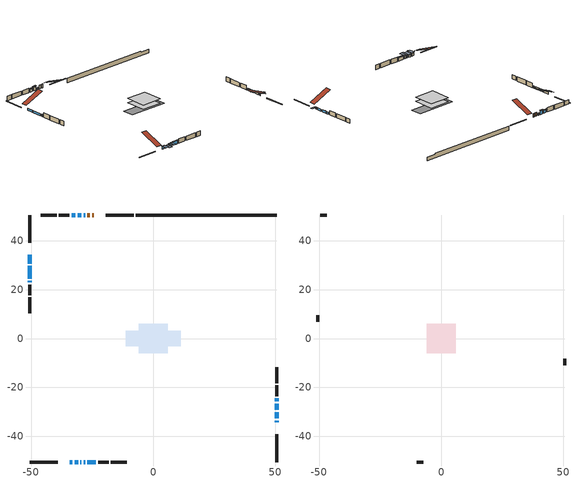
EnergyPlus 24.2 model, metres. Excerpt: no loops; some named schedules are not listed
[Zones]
conditioned space
 floor adiabatic (AdiabaticFloorConstruction): -5.94,-5.94 -5.94,5.94 5.94,5.94 5.94,-5.94 z0.92
 floor foundation (Slab1 construction): -11.3,-3.12 -11.3,3.12 11.3,3.12 11.3,-3.12 z-1.49
 wall outside (RimJoist1 construction): -8.07,50.53 -19.46,50.53 / -50.53,-50.53 -39.14,-50.53 / -50.53,50.53 -50.53,39.14 / 50.53,-50.53 50.53,-39.14 z0.92:1.22
 wall outside (AdiabaticWallConstruction 1): -24.4,50.53 -25.05,50.53 / -25.97,50.53 -26.99,50.53 z0.92:2.95
 wall outside (AdiabaticWallConstruction): 50.53,-34.19 50.53,-33.63 z0.92:1.84; -50.53,34.19 -50.53,30.64 / -50.53,29.71 -50.53,24.53 / 50.53,-32.71 50.53,-30.12 / 50.53,-29.19 50.53,-26.61 / -50.53,23.6 -50.53,22.99 / 50.53,-25.69 50.53,-24.47 / -27.92,50.53 -28.53,50.53 z0.92:2.14; -29.46,50.53 -30.93,50.53 z0.92:2.98; -31.86,50.53 -33.39,50.53 / -34.19,-50.53 -33.07,-50.53 z0.92:2.52; -32.15,-50.53 -30.75,-50.53 z0.92:2.04; -29.82,-50.53 -29.41,-50.53 / -28.48,-50.53 -27.92,-50.53 z0.92:2.6; -27,-50.53 -23.49,-50.53 z0.92:2.7
 wall outside (Wall1 construction): -34.31,50.53 -38.64,50.53 / -22.56,-50.53 -18.23,-50.53 / -50.53,22.06 -50.53,17.74 / 50.53,-23.54 50.53,-19.21 z0.92:3.36
 wall outside (Wall2 construction): -39.57,50.53 -46,50.53 / -17.3,-50.53 -10.88,-50.53 / -50.53,16.81 -50.53,10.38 / 50.53,-18.28 50.53,-11.85 z0.92:3.36
 wall foundation (FoundationWall1 construction): -7.14,50.53,-1.49 -7.14,50.53,0.92 44.76,50.53,0.92 44.76,50.53,0.4 50.53,50.53,0.4 50.53,50.53,-1.49
 window (WindowConstruction 9): 50.53,-34.19 50.53,-33.64 z0.92:1.83
 window (WindowConstruction 5): -50.53,34.19 -50.53,30.64 z0.92:2.14
 window (WindowConstruction 6): -50.53,29.71 -50.53,24.53 z0.92:2.14
 window (WindowConstruction 7): 50.53,-32.71 50.53,-30.12 z0.92:2.14
 window (WindowConstruction 8): 50.53,-29.19 50.53,-26.62 z0.92:2.14
 window (WindowConstruction 12): -50.53,23.6 -50.53,22.99 z0.92:2.14
 window (WindowConstruction 13): 50.53,-25.69 50.53,-24.47 z0.92:2.14
 window (WindowConstruction 14): -27.92,50.53 -28.53,50.53 z0.92:2.14
 window (WindowConstruction): -29.46,50.53 -30.93,50.53 z0.92:2.98
 window (WindowConstruction 1): -31.86,50.53 -33.38,50.53 z0.92:2.52
 window (WindowConstruction 2): -34.19,-50.53 -33.07,-50.53 z0.92:2.52
 window (WindowConstruction 3): -32.15,-50.53 -30.75,-50.53 z0.92:2.04
 window (WindowConstruction 10): -29.82,-50.53 -29.41,-50.53 z0.92:2.6
 window (WindowConstruction 11): -28.48,-50.53 -27.92,-50.53 z0.92:2.6
 window (WindowConstruction 4): -26.99,-50.53 -23.49,-50.53 z0.92:2.7
 door (Door): -24.4,50.53 -25.04,50.53 z0.92:2.95
 door (Door 1): -25.97,50.53 -26.99,50.53 z0.92:2.95
 ceiling adiabatic (AdiabaticFloorConstruction): 5.94,-5.94 5.94,5.94 -5.94,5.94 -5.94,-5.94 z0.92
attic - vented
 floor to conditioned space (Floor1 construction Reversed): -5.94,-5.94 -5.94,5.94 5.94,5.94 5.94,-5.94 z3.36
 wall outside (Wall3 construction): -46.93,50.53 -49.6,50.53 / -9.95,-50.53 -7.27,-50.53 / -50.53,9.45 -50.53,6.77 / 50.53,-10.93 50.53,-8.25 z0.92:3.36
 roof outside (Roof1 construction): -23.48,50.53,3.36 -23.48,39.13,8.11 -20.39,39.13,8.11 -20.39,50.53,3.36; -35.12,-50.53,3.36 -35.12,-39.13,8.11 -38.21,-39.13,8.11 -38.21,-50.53,3.36; -50.53,35.12,3.36 -39.13,35.12,8.11 -39.13,38.21,8.11 -50.53,38.21,3.36; 50.53,-35.12,3.36 39.13,-35.12,8.11 39.13,-38.21,8.11 50.53,-38.21,3.36
shading: 50.53,-33.34 50.53,-34.49 53.58,-34.49 53.58,-33.34 z2.13; -31.23,50.53 -29.16,50.53 -29.16,51.14 -31.23,51.14 z3.28; -33.68,50.53 -31.56,50.53 -31.56,51.14 -33.68,51.14 z2.82; -32.78,-50.53 -34.49,-50.53 -34.49,-53.88 -32.78,-53.88 z2.82; -30.45,-50.53 -32.44,-50.53 -32.44,-53.88 -30.45,-53.88 z2.34; -29.11,-50.53 -30.12,-50.53 -30.12,-53.88 -29.11,-53.88 z2.9; -27.63,-50.53 -28.78,-50.53 -28.78,-53.88 -27.63,-53.88 z2.9; -23.19,-50.53 -27.29,-50.53 -27.29,-51.14 -23.19,-51.14 z3
[Building]
Building 1: Terrain=Suburbs
[Site:Location]
Ottawa Intl AP_ON: Latitude {deg}=45.32; Longitude {deg}=-75.67; Time Zone {hr}=-5; Elevation {m}=115; Keep Site Location Information=Yes
[Site:GroundTemperature:Shallow]
1.18808, -1.19398, -1.38475, -0.254337, 4.28362, 8.80044, 12.7163, 15.1969, 15.4076, 13.3901, 9.57408, 5.19582
[Site:WaterMainsTemperature]
Calculation Method=Schedule; Temperature Schedule=mains temperature schedule
[Material] Roughness=Rough; Thermal Absorptance=0.9
Name | Thickness {m} | Conductivity {W/m-K} | Density {kg/m3} | Specific Heat {J/kg-K} | Solar Absorptance | Visible Absorptance
asphalt or fiberglass shingles | 0.00635 | 0.162714 | 1121.4 | 1465.45 | 0.4 | 0.4
ceiling loosefill ins | 0.0846667 | 0.0480833 | 16.02 | 1046.75 | 0.7 | 0.7
ceiling stud and cavity | 0.1397 | 0.0845812 | 65.682 | 1177.47 | 0.7 | 0.7
concrete 4.0 in. | 0.1016 | 1.803125 | 2242.8 | 837.4 | 0.7 | 0.7
concrete 8.0 in. | 0.2032 | 1.803125 | 2242.8 | 837.4 | 0.7 | 0.7
door material | 0.04445 | 0.053851 | 512.64 | 1214.23 | 0.7 | 0.7
exterior vertical ins | 0.0136659 | 0.029427 | 32.04 | 1214.23 | 0.7 | 0.7
floor covering | 0.0127 | 0.0433444 | 54.468 | 1339.84 | 0.6 | 0.6
floor rigid ins; wall rigid ins 1 | 0.512978 | 0.029427 | 32.04 | 1214.23 | 0.7 | 0.7
floor stud and cavity | 0.1397 | 1.75129 | 37.0049 | 1207.88 | 0.7 | 0.7
furniture material conditioned space 1 | 0.1524 | 0.115458 | 640.8 | 1214.23 | 0.6 | 0.6
gypsum board | 0.0127 | 0.160291 | 801 | 837.4 | 0.6 | 0.6
gypsum board 1 | 0.0127 | 0.160291 | 801 | 837.4 | 0.7 | 0.7
osb sheathing 0.5 in. | 0.0127 | 0.115458 | 512.64 | 1214.23 | 0.7 | 0.7
osb sheathing 0.75 in. | 0.01905 | 0.115458 | 512.64 | 1214.23 | 0.7 | 0.7
osb sheathing 2.0 in. | 0.0508 | 0.115458 | 512.64 | 1214.23 | 0.7 | 0.7
rim joist rigid ins; wall rigid ins | 0.051816 | 0.029427 | 32.04 | 1214.23 | 0.7 | 0.7
rim joist stud and cavity | 0.0508 | 0.0344034 | 125.044 | 1163.47 | 0.6 | 0.6
wall stud and cavity | 0.1397 | 0.0828166 | 139.0536 | 1170.24 | 0.7 | 0.7
wall stud and cavity 1 | 0.1397 | 0.144515 | 139.0536 | 1170.24 | 0.7 | 0.7
wall stud and cavity 2 | 0.0889 | 6.1454 | 50.32683 | 1063.81 | 0.6 | 0.6
wall stud and cavity 3 | 0.0889 | 0.380278 | 52.3479 | 1209.89 | 0.7 | 0.7
wall stud and cavity 4 | 0.0889 | 0.391764 | 83.0341 | 1211.67 | 0.7 | 0.7
wood siding | 0.0254 | 0.102417 | 544.68 | 1172.36 | 0.4 | 0.4
wood siding 1 | 0.00254 | 0.102417 | 544.68 | 1172.36 | 0.4 | 0.4
wood siding 2; wood siding 3; wood siding 4 | 0.0254 | 0.102417 | 544.68 | 1172.36 | 0.7 | 0.7
[WindowMaterial:SimpleGlazingSystem]
Name | U-Factor {W/m2-K} | Solar Heat Gain Coefficient
WindowMaterial | 1.82888 | 0.38
WindowMaterial 1 | 2.91168 | 0.63
WindowMaterial 10 | 2.96789 | 0.62
WindowMaterial 11 | 3.01842 | 0.5
WindowMaterial 2 | 2.92814 | 0.61
WindowMaterial 3 | 2.93325 | 0.6
WindowMaterial 4 | 2.88102 | 0.68
WindowMaterial 5 | 2.918492 | 0.63
WindowMaterial 6 | 2.90089 | 0.65
WindowMaterial 7 | 2.90203 | 0.65
WindowMaterial 8 | 2.986628 | 0.6
WindowMaterial 9 | 3.15015 | 0.45
[Construction]
AdiabaticFloorConstruction: floor stud and cavity, floor rigid ins, osb sheathing 0.75 in., floor covering
AdiabaticWallConstruction: wood siding 3, wall rigid ins 1, wall stud and cavity 3, gypsum board
AdiabaticWallConstruction 1: wood siding 4, wall rigid ins 1, wall stud and cavity 3, gypsum board
Door; Door 1: door material
Floor1 construction Reversed: gypsum board, ceiling stud and cavity, ceiling loosefill ins
FoundationWall1 construction: concrete 8.0 in., gypsum board 1
furniture construction conditioned space 1: furniture material conditioned space 1
PartitionWallConstruction: gypsum board, wall stud and cavity 4, gypsum board
RimJoist1 construction: wood siding 2, rim joist rigid ins, osb sheathing 2.0 in., rim joist stud and cavity
Roof1 construction: asphalt or fiberglass shingles
Slab1 construction: concrete 4.0 in.
Wall1 construction: wood siding, osb sheathing 0.5 in., wall stud and cavity, gypsum board
Wall2 construction: wood siding, wall rigid ins, osb sheathing 0.5 in., wall stud and cavity 1, gypsum board
Wall3 construction: wood siding 1, wall stud and cavity 2
WindowConstruction: WindowMaterial
WindowConstruction 1: WindowMaterial 1
WindowConstruction 10: WindowMaterial 9
WindowConstruction 11: WindowMaterial 10
WindowConstruction 12; WindowConstruction 13; WindowConstruction 14: WindowMaterial 11
WindowConstruction 2: WindowMaterial 2
WindowConstruction 3: WindowMaterial 3
WindowConstruction 4: WindowMaterial 4
WindowConstruction 5: WindowMaterial 5
WindowConstruction 6; WindowConstruction 7: WindowMaterial 6
WindowConstruction 8: WindowMaterial 7
WindowConstruction 9: WindowMaterial 8
[Zone] Multiplier=1; Part of Total Floor Area=Yes
Name | Volume {m3}
attic - vented | 107.223
conditioned space | 721.5
[Space]
Name | Zone | Volume {m3}
attic - vented 1 | attic - vented | 107.223
conditioned space 1 | conditioned space | 721.5
[ZoneInfiltration:EffectiveLeakageArea]
infil attic - vented 1: Zone or Space=attic - vented 1; Schedule=Always On Discrete; Effective Air Leakage Area {cm2}=5933.05; Stack Coefficient=0.000500009; Wind Coefficient=1.51081e-05
[ZoneMixing]
whole house fan mix: Zone or Space=attic - vented; Schedule=Always On Continuous; Design Flow Rate Calculation Method=Flow/Zone; Design Flow Rate {m3/s}=0; Source Zone or Space=conditioned space
[SurfaceProperty:ExposedFoundationPerimeter]
Slab1: Exposed Perimeter Calculation Method=TotalExposedPerimeter; Total Exposed Perimeter {m}=57.668
[InternalMass] Zone or ZoneList=conditioned space; Space or SpaceList=conditioned space 1
Name | Construction | Surface Area {m2}
furniture mass conditioned space 1 | furniture construction conditioned space 1 | 112.724
partition wall mass | PartitionWallConstruction | 281.81
[Lights]
interior lighting: Zone or ZoneList or Space or SpaceList=conditioned space 1; Schedule=interior lighting schedule; Design Level Calculation Method=LightingLevel; Lighting Level {W}=343.2; Return Air Fraction=0; Fraction Radiant=0.6; Fraction Visible=0.2; Fraction Replaceable=1
[People]
occupants: Zone or ZoneList or Space or SpaceList=conditioned space 1; Number of People Schedule=occupants schedule; Number of People Calculation Method=People; Number of People=3; Fraction Radiant=0.314171; Sensible Heat Fraction=0.56303; Activity Level Schedule=occupants activity schedule; Carbon Dioxide Generation Rate {m3/s-W}=0; Enable ASHRAE 55 Comfort Warnings=No; Mean Radiant Temperature Calculation Type=EnclosureAveraged
[ElectricEquipment] Zone or ZoneList or Space or SpaceList=conditioned space 1; Design Level Calculation Method=EquipmentLevel
Name | Schedule | Design Level {W} | Fraction Latent | Fraction Radiant | Fraction Lost
clothes dryer | clothes dryer schedule | 140.772 | 0.015 | 0.081 | 0.85
clothes washer | clothes washer schedule | 32.1985 | 0.03 | 0.162 | 0.7
cooking range | cooking range schedule | 215.147 | 0.08 | 0.432 | 0.2
dishwasher | dishwasher schedule | 66.8632 | 0.3 | 0.18 | 0.4
fridge | fridge schedule | 72.9452 | 0 | 0.6 | 0
mech vent house fan | mech vent house fan schedule | 0 | 0 | 0 | 1
mech vent house fan cfis | mech vent house fan cfis schedule | 0 | 0 | 0 | 0
misc plug loads | misc plug loads schedule | 494.7 | 0.045 | 0.513 | 0.1
whole house fan | Always On Discrete | 0 | 0 | 0 | 1
[OtherEquipment] Zone or ZoneList or Space or SpaceList=conditioned space 1; Design Level Calculation Method=EquipmentLevel
Name | Fuel Type | Schedule | Design Level {W} | Fraction Latent | Fraction Radiant | Fraction Lost
clothes dryer 1 | Electricity | clothes dryer schedule | 0 | 0.015 | 0.081 | 0.85
cooking range 1 | Electricity | cooking range schedule | 0 | 0.08 | 0.432 | 0.2
general water use latent | None | general water use schedule | 62.594 | 1 | 0 | 0
general water use sensible | None | general water use schedule | -61.6891 | 0 | 0.6 | 0
mech vent house fan latent load | None | Always On Discrete | 0 | 1 | 0 | 0
mech vent house fan sensible load | None | Always On Discrete | 0 | 0 | 0 | 0
water heater energy adjustment1 | Electricity | Always On Discrete | 0.01 | 0 | 0 | 1
[ZoneInfiltration:DesignFlowRate] Zone or ZoneList or Space or SpaceList=conditioned space 1; Schedule=Always On Discrete; Design Flow Rate Calculation Method=Flow/Zone; Design Flow Rate {m3/s}=0
infil flow; natural vent flow; whole house fan flow
[Foundation:Kiva]
Foundation Kiva 1: Initial Indoor Air Temperature {C}=18; Wall Height Above Grade {m}=0.919978; Wall Depth Below Slab {m}=0.2032; Custom Block Material Name 1=exterior vertical ins; Custom Block Depth 1 {m}=2.40999; Custom Block X Position 1 {m}=0.2159; Custom Block Z Position 1 {m}=0
[Foundation:Kiva:Settings]
Soil Conductivity {W/m-K}=0.849921; Soil Density {kg/m3}=1842.3; Soil Specific Heat {J/kg-K}=418.7; Ground Solar Absorptivity=0.9; Ground Thermal Absorptivity=0.9; Ground Surface Roughness {m}=0.03; Far-Field Width {m}=40; Deep-Ground Boundary Condition=ZeroFlux; Deep-Ground Depth {m}=40; Minimum Cell Dimension {m}=0.2; Maximum Cell Growth Coefficient=3; Simulation Timestep=Timestep
[Exterior:Lights]
exterior lighting: Schedule=exterior lighting schedule; Design Level {W}=75.6
[Schedule:Constant]
Name | Hourly Value
Always On Continuous; mech vent house fan schedule; mech vent house fan cfis schedule; Always On Discrete | 1
occupants activity schedule | 117.228
fridge schedule | 0
[Schedule:Week:Daily]
interior lighting schedule Week Rule - Jan1-Jan27: interior lighting schedule day, interior lighting schedule day, interior lighting schedule day, interior lighting schedule day, interior lighting schedule day, interior lighting schedule day, interior lighting schedule day, interior lighting schedule default day, interior lighting schedule default day, interior lighting schedule default day, interior lighting schedule default day, interior lighting schedule default day
interior lighting schedule Week Rule - Jan28-Feb3: interior lighting schedule day, interior lighting schedule day, interior lighting schedule day, interior lighting schedule day, interior lighting schedule day 1, interior lighting schedule day 1, interior lighting schedule day 1, interior lighting schedule default day, interior lighting schedule default day, interior lighting schedule default day, interior lighting schedule default day, interior lighting schedule default day
interior lighting schedule Week Rule - Feb4-Feb24: interior lighting schedule day 1, interior lighting schedule day 1, interior lighting schedule day 1, interior lighting schedule day 1, interior lighting schedule day 1, interior lighting schedule day 1, interior lighting schedule day 1, interior lighting schedule default day, interior lighting schedule default day, interior lighting schedule default day, interior lighting schedule default day, interior lighting schedule default day
interior lighting schedule Week Rule - Feb25-Mar3: interior lighting schedule day 1, interior lighting schedule day 1, interior lighting schedule day 1, interior lighting schedule day 1, interior lighting schedule day 2, interior lighting schedule day 2, interior lighting schedule day 2, interior lighting schedule default day, interior lighting schedule default day, interior lighting schedule default day, interior lighting schedule default day, interior lighting schedule default day
interior lighting schedule Week Rule - Mar4-Mar31: interior lighting schedule day 2, interior lighting schedule day 2, interior lighting schedule day 2, interior lighting schedule day 2, interior lighting schedule day 2, interior lighting schedule day 2, interior lighting schedule day 2, interior lighting schedule default day, interior lighting schedule default day, interior lighting schedule default day, interior lighting schedule default day, interior lighting schedule default day
interior lighting schedule Week Rule - Apr1-Apr28: interior lighting schedule day 3, interior lighting schedule day 3, interior lighting schedule day 3, interior lighting schedule day 3, interior lighting schedule day 3, interior lighting schedule day 3, interior lighting schedule day 3, interior lighting schedule default day, interior lighting schedule default day, interior lighting schedule default day, interior lighting schedule default day, interior lighting schedule default day
interior lighting schedule Week Rule - Apr29-May5: interior lighting schedule day 3, interior lighting schedule day 3, interior lighting schedule day 4, interior lighting schedule day 4, interior lighting schedule day 4, interior lighting schedule day 4, interior lighting schedule day 4, interior lighting schedule default day, interior lighting schedule default day, interior lighting schedule default day, interior lighting schedule default day, interior lighting schedule default day
interior lighting schedule Week Rule - May6-May26: interior lighting schedule day 4, interior lighting schedule day 4, interior lighting schedule day 4, interior lighting schedule day 4, interior lighting schedule day 4, interior lighting schedule day 4, interior lighting schedule day 4, interior lighting schedule default day, interior lighting schedule default day, interior lighting schedule default day, interior lighting schedule default day, interior lighting schedule default day
interior lighting schedule Week Rule - May27-Jun2: interior lighting schedule day 4, interior lighting schedule day 4, interior lighting schedule day 4, interior lighting schedule day 4, interior lighting schedule day 4, interior lighting schedule day 5, interior lighting schedule day 5, interior lighting schedule default day, interior lighting schedule default day, interior lighting schedule default day, interior lighting schedule default day, interior lighting schedule default day
interior lighting schedule Week Rule - Jun3-Jun30: interior lighting schedule day 5, interior lighting schedule day 5, interior lighting schedule day 5, interior lighting schedule day 5, interior lighting schedule day 5, interior lighting schedule day 5, interior lighting schedule day 5, interior lighting schedule default day, interior lighting schedule default day, interior lighting schedule default day, interior lighting schedule default day, interior lighting schedule default day
interior lighting schedule Week Rule - Jul1-Jul28: interior lighting schedule day 6, interior lighting schedule day 6, interior lighting schedule day 6, interior lighting schedule day 6, interior lighting schedule day 6, interior lighting schedule day 6, interior lighting schedule day 6, interior lighting schedule default day, interior lighting schedule default day, interior lighting schedule default day, interior lighting schedule default day, interior lighting schedule default day
interior lighting schedule Week Rule - Jul29-Aug4: interior lighting schedule day 6, interior lighting schedule day 6, interior lighting schedule day 6, interior lighting schedule day 7, interior lighting schedule day 7, interior lighting schedule day 7, interior lighting schedule day 7, interior lighting schedule default day, interior lighting schedule default day, interior lighting schedule default day, interior lighting schedule default day, interior lighting schedule default day
interior lighting schedule Week Rule - Aug5-Aug25: interior lighting schedule day 7, interior lighting schedule day 7, interior lighting schedule day 7, interior lighting schedule day 7, interior lighting schedule day 7, interior lighting schedule day 7, interior lighting schedule day 7, interior lighting schedule default day, interior lighting schedule default day, interior lighting schedule default day, interior lighting schedule default day, interior lighting schedule default day
interior lighting schedule Week Rule - Aug26-Sep1: interior lighting schedule day 7, interior lighting schedule day 7, interior lighting schedule day 7, interior lighting schedule day 7, interior lighting schedule day 7, interior lighting schedule day 7, interior lighting schedule day 8, interior lighting schedule default day, interior lighting schedule default day, interior lighting schedule default day, interior lighting schedule default day, interior lighting schedule default day
interior lighting schedule Week Rule - Sep2-Sep29: interior lighting schedule day 8, interior lighting schedule day 8, interior lighting schedule day 8, interior lighting schedule day 8, interior lighting schedule day 8, interior lighting schedule day 8, interior lighting schedule day 8, interior lighting schedule default day, interior lighting schedule default day, interior lighting schedule default day, interior lighting schedule default day, interior lighting schedule default day
interior lighting schedule Week Rule - Sep30-Oct6: interior lighting schedule day 8, interior lighting schedule day 9, interior lighting schedule day 9, interior lighting schedule day 9, interior lighting schedule day 9, interior lighting schedule day 9, interior lighting schedule day 9, interior lighting schedule default day, interior lighting schedule default day, interior lighting schedule default day, interior lighting schedule default day, interior lighting schedule default day
interior lighting schedule Week Rule - Oct7-Oct27: interior lighting schedule day 9, interior lighting schedule day 9, interior lighting schedule day 9, interior lighting schedule day 9, interior lighting schedule day 9, interior lighting schedule day 9, interior lighting schedule day 9, interior lighting schedule default day, interior lighting schedule default day, interior lighting schedule default day, interior lighting schedule default day, interior lighting schedule default day
interior lighting schedule Week Rule - Oct28-Nov3: interior lighting schedule day 9, interior lighting schedule day 9, interior lighting schedule day 9, interior lighting schedule day 9, interior lighting schedule day 10, interior lighting schedule day 10, interior lighting schedule day 10, interior lighting schedule default day, interior lighting schedule default day, interior lighting schedule default day, interior lighting schedule default day, interior lighting schedule default day
interior lighting schedule Week Rule - Nov4-Nov24: interior lighting schedule day 10, interior lighting schedule day 10, interior lighting schedule day 10, interior lighting schedule day 10, interior lighting schedule day 10, interior lighting schedule day 10, interior lighting schedule day 10, interior lighting schedule default day, interior lighting schedule default day, interior lighting schedule default day, interior lighting schedule default day, interior lighting schedule default day
interior lighting schedule Week Rule - Nov25-Dec1: interior lighting schedule day 10, interior lighting schedule day 10, interior lighting schedule day 10, interior lighting schedule day 10, interior lighting schedule day 10, interior lighting schedule day 10, interior lighting schedule day 11, interior lighting schedule default day, interior lighting schedule default day, interior lighting schedule default day, interior lighting schedule default day, interior lighting schedule default day
interior lighting schedule Week Rule - Dec2-Dec31: interior lighting schedule day 11, interior lighting schedule day 11, interior lighting schedule day 11, interior lighting schedule day 11, interior lighting schedule day 11, interior lighting schedule day 11, interior lighting schedule day 11, interior lighting schedule default day, interior lighting schedule default day, interior lighting schedule default day, interior lighting schedule default day, interior lighting schedule default day
occupants schedule Week Rule - Jan1-Dec31: occupants schedule day, occupants schedule day, occupants schedule day, occupants schedule day, occupants schedule day, occupants schedule day, occupants schedule day, occupants schedule default day, occupants schedule default day, occupants schedule default day, occupants schedule default day, occupants schedule default day
clothes dryer schedule Week Rule - Jan1-Dec31: clothes dryer schedule day, clothes dryer schedule day, clothes dryer schedule day, clothes dryer schedule day, clothes dryer schedule day, clothes dryer schedule day, clothes dryer schedule day, clothes dryer schedule default day, clothes dryer schedule default day, clothes dryer schedule default day, clothes dryer schedule default day, clothes dryer schedule default day
clothes washer schedule Week Rule - Jan1-Dec31: clothes washer schedule day, clothes washer schedule day, clothes washer schedule day, clothes washer schedule day, clothes washer schedule day, clothes washer schedule day, clothes washer schedule day, clothes washer schedule default day, clothes washer schedule default day, clothes washer schedule default day, clothes washer schedule default day, clothes washer schedule default day
cooking range schedule Week Rule - Jan1-Dec31: cooking range schedule day, cooking range schedule day, cooking range schedule day, cooking range schedule day, cooking range schedule day, cooking range schedule day, cooking range schedule day, cooking range schedule default day, cooking range schedule default day, cooking range schedule default day, cooking range schedule default day, cooking range schedule default day
dishwasher schedule Week Rule - Jan1-Dec31: dishwasher schedule day, dishwasher schedule day, dishwasher schedule day, dishwasher schedule day, dishwasher schedule day, dishwasher schedule day, dishwasher schedule day, dishwasher schedule default day, dishwasher schedule default day, dishwasher schedule default day, dishwasher schedule default day, dishwasher schedule default day
misc plug loads schedule Week Rule - Jan1-Dec31: misc plug loads schedule day, misc plug loads schedule day, misc plug loads schedule day, misc plug loads schedule day, misc plug loads schedule day, misc plug loads schedule day, misc plug loads schedule day, misc plug loads schedule default day, misc plug loads schedule default day, misc plug loads schedule default day, misc plug loads schedule default day, misc plug loads schedule default day
general water use schedule Week Rule - Jan1-Dec31: general water use schedule day, general water use schedule day, general water use schedule day, general water use schedule day, general water use schedule day, general water use schedule day, general water use schedule day, general water use schedule default day, general water use schedule default day, general water use schedule default day, general water use schedule default day, general water use schedule default day
exterior lighting schedule Week Rule - Jan1-Jan27: exterior lighting schedule day, exterior lighting schedule day, exterior lighting schedule day, exterior lighting schedule day, exterior lighting schedule day, exterior lighting schedule day, exterior lighting schedule day, exterior lighting schedule default day, exterior lighting schedule default day, exterior lighting schedule default day, exterior lighting schedule default day, exterior lighting schedule default day
exterior lighting schedule Week Rule - Jan28-Feb3: exterior lighting schedule day, exterior lighting schedule day, exterior lighting schedule day, exterior lighting schedule day, exterior lighting schedule day 1, exterior lighting schedule day 1, exterior lighting schedule day 1, exterior lighting schedule default day, exterior lighting schedule default day, exterior lighting schedule default day, exterior lighting schedule default day, exterior lighting schedule default day
exterior lighting schedule Week Rule - Feb4-Feb24: exterior lighting schedule day 1, exterior lighting schedule day 1, exterior lighting schedule day 1, exterior lighting schedule day 1, exterior lighting schedule day 1, exterior lighting schedule day 1, exterior lighting schedule day 1, exterior lighting schedule default day, exterior lighting schedule default day, exterior lighting schedule default day, exterior lighting schedule default day, exterior lighting schedule default day
exterior lighting schedule Week Rule - Feb25-Mar3: exterior lighting schedule day 1, exterior lighting schedule day 1, exterior lighting schedule day 1, exterior lighting schedule day 1, exterior lighting schedule day 2, exterior lighting schedule day 2, exterior lighting schedule day 2, exterior lighting schedule default day, exterior lighting schedule default day, exterior lighting schedule default day, exterior lighting schedule default day, exterior lighting schedule default day
exterior lighting schedule Week Rule - Mar4-Mar31: exterior lighting schedule day 2, exterior lighting schedule day 2, exterior lighting schedule day 2, exterior lighting schedule day 2, exterior lighting schedule day 2, exterior lighting schedule day 2, exterior lighting schedule day 2, exterior lighting schedule default day, exterior lighting schedule default day, exterior lighting schedule default day, exterior lighting schedule default day, exterior lighting schedule default day
exterior lighting schedule Week Rule - Apr1-Apr28: exterior lighting schedule day 3, exterior lighting schedule day 3, exterior lighting schedule day 3, exterior lighting schedule day 3, exterior lighting schedule day 3, exterior lighting schedule day 3, exterior lighting schedule day 3, exterior lighting schedule default day, exterior lighting schedule default day, exterior lighting schedule default day, exterior lighting schedule default day, exterior lighting schedule default day
exterior lighting schedule Week Rule - Apr29-May5: exterior lighting schedule day 3, exterior lighting schedule day 3, exterior lighting schedule day 4, exterior lighting schedule day 4, exterior lighting schedule day 4, exterior lighting schedule day 4, exterior lighting schedule day 4, exterior lighting schedule default day, exterior lighting schedule default day, exterior lighting schedule default day, exterior lighting schedule default day, exterior lighting schedule default day
exterior lighting schedule Week Rule - May6-May26: exterior lighting schedule day 4, exterior lighting schedule day 4, exterior lighting schedule day 4, exterior lighting schedule day 4, exterior lighting schedule day 4, exterior lighting schedule day 4, exterior lighting schedule day 4, exterior lighting schedule default day, exterior lighting schedule default day, exterior lighting schedule default day, exterior lighting schedule default day, exterior lighting schedule default day
exterior lighting schedule Week Rule - May27-Jun2: exterior lighting schedule day 4, exterior lighting schedule day 4, exterior lighting schedule day 4, exterior lighting schedule day 4, exterior lighting schedule day 4, exterior lighting schedule day 5, exterior lighting schedule day 5, exterior lighting schedule default day, exterior lighting schedule default day, exterior lighting schedule default day, exterior lighting schedule default day, exterior lighting schedule default day
exterior lighting schedule Week Rule - Jun3-Jun30: exterior lighting schedule day 5, exterior lighting schedule day 5, exterior lighting schedule day 5, exterior lighting schedule day 5, exterior lighting schedule day 5, exterior lighting schedule day 5, exterior lighting schedule day 5, exterior lighting schedule default day, exterior lighting schedule default day, exterior lighting schedule default day, exterior lighting schedule default day, exterior lighting schedule default day
exterior lighting schedule Week Rule - Jul1-Jul28: exterior lighting schedule day 6, exterior lighting schedule day 6, exterior lighting schedule day 6, exterior lighting schedule day 6, exterior lighting schedule day 6, exterior lighting schedule day 6, exterior lighting schedule day 6, exterior lighting schedule default day, exterior lighting schedule default day, exterior lighting schedule default day, exterior lighting schedule default day, exterior lighting schedule default day
exterior lighting schedule Week Rule - Jul29-Aug4: exterior lighting schedule day 6, exterior lighting schedule day 6, exterior lighting schedule day 6, exterior lighting schedule day 7, exterior lighting schedule day 7, exterior lighting schedule day 7, exterior lighting schedule day 7, exterior lighting schedule default day, exterior lighting schedule default day, exterior lighting schedule default day, exterior lighting schedule default day, exterior lighting schedule default day
exterior lighting schedule Week Rule - Aug5-Aug25: exterior lighting schedule day 7, exterior lighting schedule day 7, exterior lighting schedule day 7, exterior lighting schedule day 7, exterior lighting schedule day 7, exterior lighting schedule day 7, exterior lighting schedule day 7, exterior lighting schedule default day, exterior lighting schedule default day, exterior lighting schedule default day, exterior lighting schedule default day, exterior lighting schedule default day
exterior lighting schedule Week Rule - Aug26-Sep1: exterior lighting schedule day 7, exterior lighting schedule day 7, exterior lighting schedule day 7, exterior lighting schedule day 7, exterior lighting schedule day 7, exterior lighting schedule day 7, exterior lighting schedule day 8, exterior lighting schedule default day, exterior lighting schedule default day, exterior lighting schedule default day, exterior lighting schedule default day, exterior lighting schedule default day
exterior lighting schedule Week Rule - Sep2-Sep29: exterior lighting schedule day 8, exterior lighting schedule day 8, exterior lighting schedule day 8, exterior lighting schedule day 8, exterior lighting schedule day 8, exterior lighting schedule day 8, exterior lighting schedule day 8, exterior lighting schedule default day, exterior lighting schedule default day, exterior lighting schedule default day, exterior lighting schedule default day, exterior lighting schedule default day
exterior lighting schedule Week Rule - Sep30-Oct6: exterior lighting schedule day 8, exterior lighting schedule day 9, exterior lighting schedule day 9, exterior lighting schedule day 9, exterior lighting schedule day 9, exterior lighting schedule day 9, exterior lighting schedule day 9, exterior lighting schedule default day, exterior lighting schedule default day, exterior lighting schedule default day, exterior lighting schedule default day, exterior lighting schedule default day
exterior lighting schedule Week Rule - Oct7-Oct27: exterior lighting schedule day 9, exterior lighting schedule day 9, exterior lighting schedule day 9, exterior lighting schedule day 9, exterior lighting schedule day 9, exterior lighting schedule day 9, exterior lighting schedule day 9, exterior lighting schedule default day, exterior lighting schedule default day, exterior lighting schedule default day, exterior lighting schedule default day, exterior lighting schedule default day
exterior lighting schedule Week Rule - Oct28-Nov3: exterior lighting schedule day 9, exterior lighting schedule day 9, exterior lighting schedule day 9, exterior lighting schedule day 9, exterior lighting schedule day 10, exterior lighting schedule day 10, exterior lighting schedule day 10, exterior lighting schedule default day, exterior lighting schedule default day, exterior lighting schedule default day, exterior lighting schedule default day, exterior lighting schedule default day
exterior lighting schedule Week Rule - Nov4-Nov24: exterior lighting schedule day 10, exterior lighting schedule day 10, exterior lighting schedule day 10, exterior lighting schedule day 10, exterior lighting schedule day 10, exterior lighting schedule day 10, exterior lighting schedule day 10, exterior lighting schedule default day, exterior lighting schedule default day, exterior lighting schedule default day, exterior lighting schedule default day, exterior lighting schedule default day
exterior lighting schedule Week Rule - Nov25-Dec1: exterior lighting schedule day 10, exterior lighting schedule day 10, exterior lighting schedule day 10, exterior lighting schedule day 10, exterior lighting schedule day 10, exterior lighting schedule day 10, exterior lighting schedule day 11, exterior lighting schedule default day, exterior lighting schedule default day, exterior lighting schedule default day, exterior lighting schedule default day, exterior lighting schedule default day
exterior lighting schedule Week Rule - Dec2-Dec31: exterior lighting schedule day 11, exterior lighting schedule day 11, exterior lighting schedule day 11, exterior lighting schedule day 11, exterior lighting schedule day 11, exterior lighting schedule day 11, exterior lighting schedule day 11, exterior lighting schedule default day, exterior lighting schedule default day, exterior lighting schedule default day, exterior lighting schedule default day, exterior lighting schedule default day
[Schedule:Year]
interior lighting schedule: interior lighting schedule Week Rule - Jan1-Jan27, 1, 1, 1, 27, interior lighting schedule Week Rule - Jan28-Feb3, 1, 28, 2, 3, interior lighting schedule Week Rule - Feb4-Feb24, 2, 4, 2, 24, interior lighting schedule Week Rule - Feb25-Mar3, 2, 25, 3, 3, interior lighting schedule Week Rule - Mar4-Mar31, 3, 4, 3, 31, interior lighting schedule Week Rule - Apr1-Apr28, 4, 1, 4, 28, interior lighting schedule Week Rule - Apr29-May5, 4, 29, 5, 5, interior lighting schedule Week Rule - May6-May26, 5, 6, 5, 26, interior lighting schedule Week Rule - May27-Jun2, 5, 27, 6, 2, interior lighting schedule Week Rule - Jun3-Jun30, 6, 3, 6, 30, interior lighting schedule Week Rule - Jul1-Jul28, 7, 1, 7, 28, interior lighting schedule Week Rule - Jul29-Aug4, 7, 29, 8, 4, interior lighting schedule Week Rule - Aug5-Aug25, 8, 5, 8, 25, interior lighting schedule Week Rule - Aug26-Sep1, 8, 26, 9, 1, interior lighting schedule Week Rule - Sep2-Sep29, 9, 2, 9, 29, interior lighting schedule Week Rule - Sep30-Oct6, 9, 30, 10, 6, interior lighting schedule Week Rule - Oct7-Oct27, 10, 7, 10, 27, interior lighting schedule Week Rule - Oct28-Nov3, 10, 28, 11, 3, interior lighting schedule Week Rule - Nov4-Nov24, 11, 4, 11, 24, interior lighting schedule Week Rule - Nov25-Dec1, 11, 25, 12, 1, interior lighting schedule Week Rule - Dec2-Dec31, 12, 2, 12, 31
occupants schedule: occupants schedule Week Rule - Jan1-Dec31, 1, 1, 12, 31
clothes dryer schedule: clothes dryer schedule Week Rule - Jan1-Dec31, 1, 1, 12, 31
clothes washer schedule: clothes washer schedule Week Rule - Jan1-Dec31, 1, 1, 12, 31
cooking range schedule: cooking range schedule Week Rule - Jan1-Dec31, 1, 1, 12, 31
dishwasher schedule: dishwasher schedule Week Rule - Jan1-Dec31, 1, 1, 12, 31
misc plug loads schedule: misc plug loads schedule Week Rule - Jan1-Dec31, 1, 1, 12, 31
general water use schedule: general water use schedule Week Rule - Jan1-Dec31, 1, 1, 12, 31
exterior lighting schedule: exterior lighting schedule Week Rule - Jan1-Jan27, 1, 1, 1, 27, exterior lighting schedule Week Rule - Jan28-Feb3, 1, 28, 2, 3, exterior lighting schedule Week Rule - Feb4-Feb24, 2, 4, 2, 24, exterior lighting schedule Week Rule - Feb25-Mar3, 2, 25, 3, 3, exterior lighting schedule Week Rule - Mar4-Mar31, 3, 4, 3, 31, exterior lighting schedule Week Rule - Apr1-Apr28, 4, 1, 4, 28, exterior lighting schedule Week Rule - Apr29-May5, 4, 29, 5, 5, exterior lighting schedule Week Rule - May6-May26, 5, 6, 5, 26, exterior lighting schedule Week Rule - May27-Jun2, 5, 27, 6, 2, exterior lighting schedule Week Rule - Jun3-Jun30, 6, 3, 6, 30, exterior lighting schedule Week Rule - Jul1-Jul28, 7, 1, 7, 28, exterior lighting schedule Week Rule - Jul29-Aug4, 7, 29, 8, 4, exterior lighting schedule Week Rule - Aug5-Aug25, 8, 5, 8, 25, exterior lighting schedule Week Rule - Aug26-Sep1, 8, 26, 9, 1, exterior lighting schedule Week Rule - Sep2-Sep29, 9, 2, 9, 29, exterior lighting schedule Week Rule - Sep30-Oct6, 9, 30, 10, 6, exterior lighting schedule Week Rule - Oct7-Oct27, 10, 7, 10, 27, exterior lighting schedule Week Rule - Oct28-Nov3, 10, 28, 11, 3, exterior lighting schedule Week Rule - Nov4-Nov24, 11, 4, 11, 24, exterior lighting schedule Week Rule - Nov25-Dec1, 11, 25, 12, 1, exterior lighting schedule Week Rule - Dec2-Dec31, 12, 2, 12, 31
[Schedule:Compact]
mains temperature schedule: Through: 01/01, For: AllDays, Until: 24:00, 5.98056, Through: 01/02, For: AllDays, Until: 24:00, 5.90111, Through: 01/03, For: AllDays, Until: 24:00, 5.82222, Through: 01/04, For: AllDays, Until: 24:00, 5.74556, Through: 01/05, For: AllDays, Until: 24:00, 5.66944, Through: 01/06, For: AllDays, Until: 24:00, 5.595, Through: 01/07, For: AllDays, Until: 24:00, 5.52222, Through: 01/08, For: AllDays, Until: 24:00, 5.45, Through: 01/09, For: AllDays, Until: 24:00, 5.38, Through: 01/10, For: AllDays, Until: 24:00, 5.31111, Through: 01/11, For: AllDays, Until: 24:00, 5.24333, Through: 01/12, For: AllDays, Until: 24:00, 5.17778, Through: 01/13, For: AllDays, Until: 24:00, 5.11333, Through: 01/14, For: AllDays, Until: 24:00, 5.05, Through: 01/15, For: AllDays, Until: 24:00, 4.98833, Through: 01/16, For: AllDays, Until: 24:00, 4.92889, Through: 01/17, For: AllDays, Until: 24:00, 4.87, Through: 01/18, For: AllDays, Until: 24:00, 4.81333, Through: 01/19, For: AllDays, Until: 24:00, 4.75833, Through: 01/20, For: AllDays, Until: 24:00, 4.70444, Through: 01/21, For: AllDays, Until: 24:00, 4.65278, Through: 01/22, For: AllDays, Until: 24:00, 4.60222, Through: 01/23, For: AllDays, Until: 24:00, 4.55333, Through: 01/24, For: AllDays, Until: 24:00, 4.50667, Through: 01/25, For: AllDays, Until: 24:00, 4.46111, Through: 01/26, For: AllDays, Until: 24:00, 4.41722, Through: 01/27, For: AllDays, Until: 24:00, 4.37556, Through: 01/28, For: AllDays, Until: 24:00, 4.335, Through: 01/29, For: AllDays, Until: 24:00, 4.29667, Through: 01/30, For: AllDays, Until: 24:00, 4.26, Through: 01/31, For: AllDays, Until: 24:00, 4.225, Through: 02/01, For: AllDays, Until: 24:00, 4.19167, Through: 02/02, For: AllDays, Until: 24:00, 4.16, Through: 02/03, For: AllDays, Until: 24:00, 4.13056, Through: 02/04, For: AllDays, Until: 24:00, 4.10278, Through: 02/05, For: AllDays, Until: 24:00, 4.07667, Through: 02/06, For: AllDays, Until: 24:00, 4.05222, Through: 02/07, For: AllDays, Until: 24:00, 4.03, Through: 02/08, For: AllDays, Until: 24:00, 4.00889, Through: 02/09, For: AllDays, Until: 24:00, 3.99056, Through: 02/10, For: AllDays, Until: 24:00, 3.97333, Through: 02/11, For: AllDays, Until: 24:00, 3.95833, Through: 02/12, For: AllDays, Until: 24:00, 3.945, Through: 02/13, For: AllDays, Until: 24:00, 3.93333, Through: 02/14, For: AllDays, Until: 24:00, 3.92389, Through: 02/15, For: AllDays, Until: 24:00, 3.91611, Through: 02/16, For: AllDays, Until: 24:00, 3.91, Through: 02/17, For: AllDays, Until: 24:00, 3.90611, Through: 02/18, For: AllDays, Until: 24:00, 3.90389, Through: 02/19, For: AllDays, Until: 24:00, 3.90389, Through: 02/20, For: AllDays, Until: 24:00, 3.905, Through: 02/21, For: AllDays, Until: 24:00, 3.90889, Through: 02/22, For: AllDays, Until: 24:00, 3.91389, Through: 02/23, For: AllDays, Until: 24:00, 3.92111, Through: 02/24, For: AllDays, Until: 24:00, 3.93, Through: 02/25, For: AllDays, Until: 24:00, 3.94056, Through: 02/26, For: AllDays, Until: 24:00, 3.95333, Through: 02/27, For: AllDays, Until: 24:00, 3.96778, Through: 02/28, For: AllDays, Until: 24:00, 3.98444, Through: 03/01, For: AllDays, Until: 24:00, 4.00278, Through: 03/02, For: AllDays, Until: 24:00, 4.02278, Through: 03/03, For: AllDays, Until: 24:00, 4.04444, Through: 03/04, For: AllDays, Until: 24:00, 4.06833, Through: 03/05, For: AllDays, Until: 24:00, 4.09389, Through: 03/06, For: AllDays, Until: 24:00, 4.12111, Through: 03/07, For: AllDays, Until: 24:00, 4.15, Through: 03/08, For: AllDays, Until: 24:00, 4.18111, Through: 03/09, For: AllDays, Until: 24:00, 4.21333, Through: 03/10, For: AllDays, Until: 24:00, 4.24778, Through: 03/11, For: AllDays, Until: 24:00, 4.28389, Through: 03/12, For: AllDays, Until: 24:00, 4.32222, Through: 03/13, For: AllDays, Until: 24:00, 4.36167, Through: 03/14, For: AllDays, Until: 24:00, 4.40333, Through: 03/15, For: AllDays, Until: 24:00, 4.44611, Through: 03/16, For: AllDays, Until: 24:00, 4.49111, Through: 03/17, For: AllDays, Until: 24:00, 4.53722, Through: 03/18, For: AllDays, Until: 24:00, 4.58556, Through: 03/19, For: AllDays, Until: 24:00, 4.63556, Through: 03/20, For: AllDays, Until: 24:00, 4.68667, Through: 03/21, For: AllDays, Until: 24:00, 4.74, Through: 03/22, For: AllDays, Until: 24:00, 4.79444, Through: 03/23, For: AllDays, Until: 24:00, 4.85111, Through: 03/24, For: AllDays, Until: 24:00, 4.90889, Through: 03/25, For: AllDays, Until: 24:00, 4.96833, Through: 03/26, For: AllDays, Until: 24:00, 5.02944, Through: 03/27, For: AllDays, Until: 24:00, 5.09167, Through: 03/28, For: AllDays, Until: 24:00, 5.15556, Through: 03/29, For: AllDays, Until: 24:00, 5.22111, Through: 03/30, For: AllDays, Until: 24:00, 5.28833, Through: 03/31, For: AllDays, Until: 24:00, 5.35667, Through: 04/01, For: AllDays, Until: 24:00, 5.42667, Through: 04/02, For: AllDays, Until: 24:00, 5.49778, Through: 04/03, For: AllDays, Until: 24:00, 5.57056, Through: 04/04, For: AllDays, Until: 24:00, 5.64444, Through: 04/05, For: AllDays, Until: 24:00, 5.71944, Through: 04/06, For: AllDays, Until: 24:00, 5.79611, Through: 04/07, For: AllDays, Until: 24:00, 5.87444, Through: 04/08, For: AllDays, Until: 24:00, 5.95389, Through: 04/09, For: AllDays, Until: 24:00, 6.03389, Through: 04/10, For: AllDays, Until: 24:00, 6.11611, Through: 04/11, For: AllDays, Until: 24:00, 6.19889, Through: 04/12, For: AllDays, Until: 24:00, 6.28278, Through: 04/13, For: AllDays, Until: 24:00, 6.36833, Through: 04/14, For: AllDays, Until: 24:00, 6.45444, Through: 04/15, For: AllDays, Until: 24:00, 6.54222, Through: 04/16, For: AllDays, Until: 24:00, 6.63056, Through: 04/17, For: AllDays, Until: 24:00, 6.72056, Through: 04/18, For: AllDays, Until: 24:00, 6.81111, Through: 04/19, For: AllDays, Until: 24:00, 6.90278, Through: 04/20, For: AllDays, Until: 24:00, 6.99556, Through: 04/21, For: AllDays, Until: 24:00, 7.08889, Through: 04/22, For: AllDays, Until: 24:00, 7.18333, Through: 04/23, For: AllDays, Until: 24:00, 7.27889, Through: 04/24, For: AllDays, Until: 24:00, 7.375, Through: 04/25, For: AllDays, Until: 24:00, 7.47222, Through: 04/26, For: AllDays, Until: 24:00, 7.57, Through: 04/27, For: AllDays, Until: 24:00, 7.66889, Through: 04/28, For: AllDays, Until: 24:00, 7.76833, Through: 04/29, For: AllDays, Until: 24:00, 7.86833, Through: 04/30, For: AllDays, Until: 24:00, 7.96889, Through: 05/01, For: AllDays, Until: 24:00, 8.07056, Through: 05/02, For: AllDays, Until: 24:00, 8.17278, Through: 05/03, For: AllDays, Until: 24:00, 8.275, Through: 05/04, For: AllDays, Until: 24:00, 8.37833, Through: 05/05, For: AllDays, Until: 24:00, 8.48222, Through: 05/06, For: AllDays, Until: 24:00, 8.58667, Through: 05/07, For: AllDays, Until: 24:00, 8.69111, Through: 05/08, For: AllDays, Until: 24:00, 8.79667, Through: 05/09, For: AllDays, Until: 24:00, 8.90222, Through: 05/10, For: AllDays, Until: 24:00, 9.00833, Through: 05/11, For: AllDays, Until: 24:00, 9.11444, Through: 05/12, For: AllDays, Until: 24:00, 9.22111, Through: 05/13, For: AllDays, Until: 24:00, 9.32778, Through: 05/14, For: AllDays, Until: 24:00, 9.435, Through: 05/15, For: AllDays, Until: 24:00, 9.54278, Through: 05/16, For: AllDays, Until: 24:00, 9.65, Through: 05/17, For: AllDays, Until: 24:00, 9.75778, Through: 05/18, For: AllDays, Until: 24:00, 9.86611, Through: 05/19, For: AllDays, Until: 24:00, 9.97389, Through: 05/20, For: AllDays, Until: 24:00, 10.0822, Through: 05/21, For: AllDays, Until: 24:00, 10.19, Through: 05/22, For: AllDays, Until: 24:00, 10.2983, Through: 05/23, For: AllDays, Until: 24:00, 10.4061, Through: 05/24, For: AllDays, Until: 24:00, 10.5139, Through: 05/25, For: AllDays, Until: 24:00, 10.6222, Through: 05/26, For: AllDays, Until: 24:00, 10.73, Through: 05/27, For: AllDays, Until: 24:00, 10.8372, Through: 05/28, For: AllDays, Until: 24:00, 10.945, Through: 05/29, For: AllDays, Until: 24:00, 11.0517, Through: 05/30, For: AllDays, Until: 24:00, 11.1589, Through: 05/31, For: AllDays, Until: 24:00, 11.2656, Through: 06/01, For: AllDays, Until: 24:00, 11.3717, Through: 06/02, For: AllDays, Until: 24:00, 11.4778, Through: 06/03, For: AllDays, Until: 24:00, 11.5833, Through: 06/04, For: AllDays, Until: 24:00, 11.6883, Through: 06/05, For: AllDays, Until: 24:00, 11.7933, Through: 06/06, For: AllDays, Until: 24:00, 11.8972, Through: 06/07, For: AllDays, Until: 24:00, 12.0011, Through: 06/08, For: AllDays, Until: 24:00, 12.1044, Through: 06/09, For: AllDays, Until: 24:00, 12.2067, Through: 06/10, For: AllDays, Until: 24:00, 12.3089, Through: 06/11, For: AllDays, Until: 24:00, 12.4106, Through: 06/12, For: AllDays, Until: 24:00, 12.5111, Through: 06/13, For: AllDays, Until: 24:00, 12.6111, Through: 06/14, For: AllDays, Until: 24:00, 12.7106, Through: 06/15, For: AllDays, Until: 24:00, 12.8089, Through: 06/16, For: AllDays, Until: 24:00, 12.9067, Through: 06/17, For: AllDays, Until: 24:00, 13.0039, Through: 06/18, For: AllDays, Until: 24:00, 13.1, Through: 06/19, For: AllDays, Until: 24:00, 13.195, Through: 06/20, For: AllDays, Until: 24:00, 13.2894, Through: 06/21, For: AllDays, Until: 24:00, 13.3833, Through: 06/22, For: AllDays, Until: 24:00, 13.4756, Through: 06/23, For: AllDays, Until: 24:00, 13.5672, Through: 06/24, For: AllDays, Until: 24:00, 13.6578, Through: 06/25, For: AllDays, Until: 24:00, 13.7472, Through: 06/26, For: AllDays, Until: 24:00, 13.8356, Through: 06/27, For: AllDays, Until: 24:00, 13.9233, Through: 06/28, For: AllDays, Until: 24:00, 14.0094, Through: 06/29, For: AllDays, Until: 24:00, 14.0944, Through: 06/30, For: AllDays, Until: 24:00, 14.1789, Through: 07/01, For: AllDays, Until: 24:00, 14.2617, Through: 07/02, For: AllDays, Until: 24:00, 14.3433, Through: 07/03, For: AllDays, Until: 24:00, 14.4233, Through: 07/04, For: AllDays, Until: 24:00, 14.5028, Through: 07/05, For: AllDays, Until: 24:00, 14.5806, Through: 07/06, For: AllDays, Until: 24:00, 14.6567, Through: 07/07, For: AllDays, Until: 24:00, 14.7322, Through: 07/08, For: AllDays, Until: 24:00, 14.8061, Through: 07/09, For: AllDays, Until: 24:00, 14.8783, Through: 07/10, For: AllDays, Until: 24:00, 14.9494, Through: 07/11, For: AllDays, Until: 24:00, 15.0194, Through: 07/12, For: AllDays, Until: 24:00, 15.0878, Through: 07/13, For: AllDays, Until: 24:00, 15.1544, Through: 07/14, For: AllDays, Until: 24:00, 15.22, Through: 07/15, For: AllDays, Until: 24:00, 15.2833, Through: 07/16, For: AllDays, Until: 24:00, 15.3461, Through: 07/17, For: AllDays, Until: 24:00, 15.4067, Through: 07/18, For: AllDays, Until: 24:00, 15.4661, Through: 07/19, For: AllDays, Until: 24:00, 15.5239, Through: 07/20, For: AllDays, Until: 24:00, 15.58, Through: 07/21, For: AllDays, Until: 24:00, 15.6344, Through: 07/22, For: AllDays, Until: 24:00, 15.6872, Through: 07/23, For: AllDays, Until: 24:00, 15.7383, Through: 07/24, For: AllDays, Until: 24:00, 15.7883, Through: 07/25, For: AllDays, Until: 24:00, 15.8361, Through: 07/26, For: AllDays, Until: 24:00, 15.8822, Through: 07/27, For: AllDays, Until: 24:00, 15.9272, Through: 07/28, For: AllDays, Until: 24:00, 15.97, Through: 07/29, For: AllDays, Until: 24:00, 16.0111, Through: 07/30, For: AllDays, Until: 24:00, 16.0506, Through: 07/31, For: AllDays, Until: 24:00, 16.0883, Through: 08/01, For: AllDays, Until: 24:00, 16.1244, Through: 08/02, For: AllDays, Until: 24:00, 16.1583, Through: 08/03, For: AllDays, Until: 24:00, 16.1911, Through: 08/04, For: AllDays, Until: 24:00, 16.2217, Through: 08/05, For: AllDays, Until: 24:00, 16.2506, Through: 08/06, For: AllDays, Until: 24:00, 16.2778, Through: 08/07, For: AllDays, Until: 24:00, 16.3028, Through: 08/08, For: AllDays, Until: 24:00, 16.3267, Through: 08/09, For: AllDays, Until: 24:00, 16.3483, Through: 08/10, For: AllDays, Until: 24:00, 16.3678, Through: 08/11, For: AllDays, Until: 24:00, 16.3861, Through: 08/12, For: AllDays, Until: 24:00, 16.4022, Through: 08/13, For: AllDays, Until: 24:00, 16.4167, Through: 08/14, For: AllDays, Until: 24:00, 16.4289, Through: 08/15, For: AllDays, Until: 24:00, 16.4394, Through: 08/16, For: AllDays, Until: 24:00, 16.4483, Through: 08/17, For: AllDays, Until: 24:00, 16.455, Through: 08/18, For: AllDays, Until: 24:00, 16.4606, Through: 08/19, For: AllDays, Until: 24:00, 16.4633, Through: 08/20, For: AllDays, Until: 24:00, 16.465, Through: 08/21, For: AllDays, Until: 24:00, 16.4644, Through: 08/22, For: AllDays, Until: 24:00, 16.4622, Through: 08/23, For: AllDays, Until: 24:00, 16.4578, Through: 08/24, For: AllDays, Until: 24:00, 16.4517, Through: 08/25, For: AllDays, Until: 24:00, 16.4439, Through: 08/26, For: AllDays, Until: 24:00, 16.4339, Through: 08/27, For: AllDays, Until: 24:00, 16.4222, Through: 08/28, For: AllDays, Until: 24:00, 16.4089, Through: 08/29, For: AllDays, Until: 24:00, 16.3933, Through: 08/30, For: AllDays, Until: 24:00, 16.3761, Through: 08/31, For: AllDays, Until: 24:00, 16.3572, Through: 09/01, For: AllDays, Until: 24:00, 16.3361, Through: 09/02, For: AllDays, Until: 24:00, 16.3139, Through: 09/03, For: AllDays, Until: 24:00, 16.2894, Through: 09/04, For: AllDays, Until: 24:00, 16.2628, Through: 09/05, For: AllDays, Until: 24:00, 16.235, Through: 09/06, For: AllDays, Until: 24:00, 16.205, Through: 09/07, For: AllDays, Until: 24:00, 16.1733, Through: 09/08, For: AllDays, Until: 24:00, 16.14, Through: 09/09, For: AllDays, Until: 24:00, 16.1044, Through: 09/10, For: AllDays, Until: 24:00, 16.0678, Through: 09/11, For: AllDays, Until: 24:00, 16.0289, Through: 09/12, For: AllDays, Until: 24:00, 15.9889, Through: 09/13, For: AllDays, Until: 24:00, 15.9467, Through: 09/14, For: AllDays, Until: 24:00, 15.9028, Through: 09/15, For: AllDays, Until: 24:00, 15.8572, Through: 09/16, For: AllDays, Until: 24:00, 15.81, Through: 09/17, For: AllDays, Until: 24:00, 15.7611, Through: 09/18, For: AllDays, Until: 24:00, 15.7106, Through: 09/19, For: AllDays, Until: 24:00, 15.6583, Through: 09/20, For: AllDays, Until: 24:00, 15.6044, Through: 09/21, For: AllDays, Until: 24:00, 15.5489, Through: 09/22, For: AllDays, Until: 24:00, 15.4922, Through: 09/23, For: AllDays, Until: 24:00, 15.4333, Through: 09/24, For: AllDays, Until: 24:00, 15.3733, Through: 09/25, For: AllDays, Until: 24:00, 15.3117, Through: 09/26, For: AllDays, Until: 24:00, 15.2483, Through: 09/27, For: AllDays, Until: 24:00, 15.1839, Through: 09/28, For: AllDays, Until: 24:00, 15.1178, Through: 09/29, For: AllDays, Until: 24:00, 15.05, Through: 09/30, For: AllDays, Until: 24:00, 14.9811, Through: 10/01, For: AllDays, Until: 24:00, 14.9106, Through: 10/02, For: AllDays, Until: 24:00, 14.8389, Through: 10/03, For: AllDays, Until: 24:00, 14.7656, Through: 10/04, For: AllDays, Until: 24:00, 14.6906, Through: 10/05, For: AllDays, Until: 24:00, 14.615, Through: 10/06, For: AllDays, Until: 24:00, 14.5378, Through: 10/07, For: AllDays, Until: 24:00, 14.4589, Through: 10/08, For: AllDays, Until: 24:00, 14.3794, Through: 10/09, For: AllDays, Until: 24:00, 14.2983, Through: 10/10, For: AllDays, Until: 24:00, 14.2161, Through: 10/11, For: AllDays, Until: 24:00, 14.1322, Through: 10/12, For: AllDays, Until: 24:00, 14.0478, Through: 10/13, For: AllDays, Until: 24:00, 13.9622, Through: 10/14, For: AllDays, Until: 24:00, 13.875, Through: 10/15, For: AllDays, Until: 24:00, 13.7872, Through: 10/16, For: AllDays, Until: 24:00, 13.6983, Through: 10/17, For: AllDays, Until: 24:00, 13.6078, Through: 10/18, For: AllDays, Until: 24:00, 13.5167, Through: 10/19, For: AllDays, Until: 24:00, 13.425, Through: 10/20, For: AllDays, Until: 24:00, 13.3317, Through: 10/21, For: AllDays, Until: 24:00, 13.2378, Through: 10/22, For: AllDays, Until: 24:00, 13.1428, Through: 10/23, For: AllDays, Until: 24:00, 13.0472, Through: 10/24, For: AllDays, Until: 24:00, 12.9506, Through: 10/25, For: AllDays, Until: 24:00, 12.8528, Through: 10/26, For: AllDays, Until: 24:00, 12.755, Through: 10/27, For: AllDays, Until: 24:00, 12.6556, Through: 10/28, For: AllDays, Until: 24:00, 12.5561, Through: 10/29, For: AllDays, Until: 24:00, 12.4556, Through: 10/30, For: AllDays, Until: 24:00, 12.3544, Through: 10/31, For: AllDays, Until: 24:00, 12.2528, Through: 11/01, For: AllDays, Until: 24:00, 12.1506, Through: 11/02, For: AllDays, Until: 24:00, 12.0472, Through: 11/03, For: AllDays, Until: 24:00, 11.9439, Through: 11/04, For: AllDays, Until: 24:00, 11.84, Through: 11/05, For: AllDays, Until: 24:00, 11.7356, Through: 11/06, For: AllDays, Until: 24:00, 11.6306, Through: 11/07, For: AllDays, Until: 24:00, 11.525, Through: 11/08, For: AllDays, Until: 24:00, 11.4194, Through: 11/09, For: AllDays, Until: 24:00, 11.3133, Through: 11/10, For: AllDays, Until: 24:00, 11.2067, Through: 11/11, For: AllDays, Until: 24:00, 11.1, Through: 11/12, For: AllDays, Until: 24:00, 10.9928, Through: 11/13, For: AllDays, Until: 24:00, 10.8856, Through: 11/14, For: AllDays, Until: 24:00, 10.7778, Through: 11/15, For: AllDays, Until: 24:00, 10.6706, Through: 11/16, For: AllDays, Until: 24:00, 10.5628, Through: 11/17, For: AllDays, Until: 24:00, 10.4544, Through: 11/18, For: AllDays, Until: 24:00, 10.3467, Through: 11/19, For: AllDays, Until: 24:00, 10.2383, Through: 11/20, For: AllDays, Until: 24:00, 10.1306, Through: 11/21, For: AllDays, Until: 24:00, 10.0222, Through: 11/22, For: AllDays, Until: 24:00, 9.91444, Through: 11/23, For: AllDays, Until: 24:00, 9.80667, Through: 11/24, For: AllDays, Until: 24:00, 9.69833, Through: 11/25, For: AllDays, Until: 24:00, 9.59111, Through: 11/26, For: AllDays, Until: 24:00, 9.48333, Through: 11/27, For: AllDays, Until: 24:00, 9.37611, Through: 11/28, For: AllDays, Until: 24:00, 9.26889, Through: 11/29, For: AllDays, Until: 24:00, 9.16222, Through: 11/30, For: AllDays, Until: 24:00, 9.05556, Through: 12/01, For: AllDays, Until: 24:00, 8.94944, Through: 12/02, For: AllDays, Until: 24:00, 8.84389, Through: 12/03, For: AllDays, Until: 24:00, 8.73833, Through: 12/04, For: AllDays, Until: 24:00, 8.63333, Through: 12/05, For: AllDays, Until: 24:00, 8.52889, Through: 12/06, For: AllDays, Until: 24:00, 8.425, Through: 12/07, For: AllDays, Until: 24:00, 8.32167, Through: 12/08, For: AllDays, Until: 24:00, 8.21833, Through: 12/09, For: AllDays, Until: 24:00, 8.11611, Through: 12/10, For: AllDays, Until: 24:00, 8.01444, Through: 12/11, For: AllDays, Until: 24:00, 7.91333, Through: 12/12, For: AllDays, Until: 24:00, 7.81278, Through: 12/13, For: AllDays, Until: 24:00, 7.71333, Through: 12/14, For: AllDays, Until: 24:00, 7.61389, Through: 12/15, For: AllDays, Until: 24:00, 7.51611, Through: 12/16, For: AllDays, Until: 24:00, 7.41833, Through: 12/17, For: AllDays, Until: 24:00, 7.32167, Through: 12/18, For: AllDays, Until: 24:00, 7.22611, Through: 12/19, For: AllDays, Until: 24:00, 7.13111, Through: 12/20, For: AllDays, Until: 24:00, 7.03722, Through: 12/21, For: AllDays, Until: 24:00, 6.94389, Through: 12/22, For: AllDays, Until: 24:00, 6.85222, Through: 12/23, For: AllDays, Until: 24:00, 6.76111, Through: 12/24, For: AllDays, Until: 24:00, 6.67056, Through: 12/25, For: AllDays, Until: 24:00, 6.58167, Through: 12/26, For: AllDays, Until: 24:00, 6.49389, Through: 12/27, For: AllDays, Until: 24:00, 6.40667, Through: 12/28, For: AllDays, Until: 24:00, 6.32111, Through: 12/29, For: AllDays, Until: 24:00, 6.23611, Through: 12/30, For: AllDays, Until: 24:00, 6.15278, Through: 12/31, For: AllDays, Until: 24:00, 6.07056
